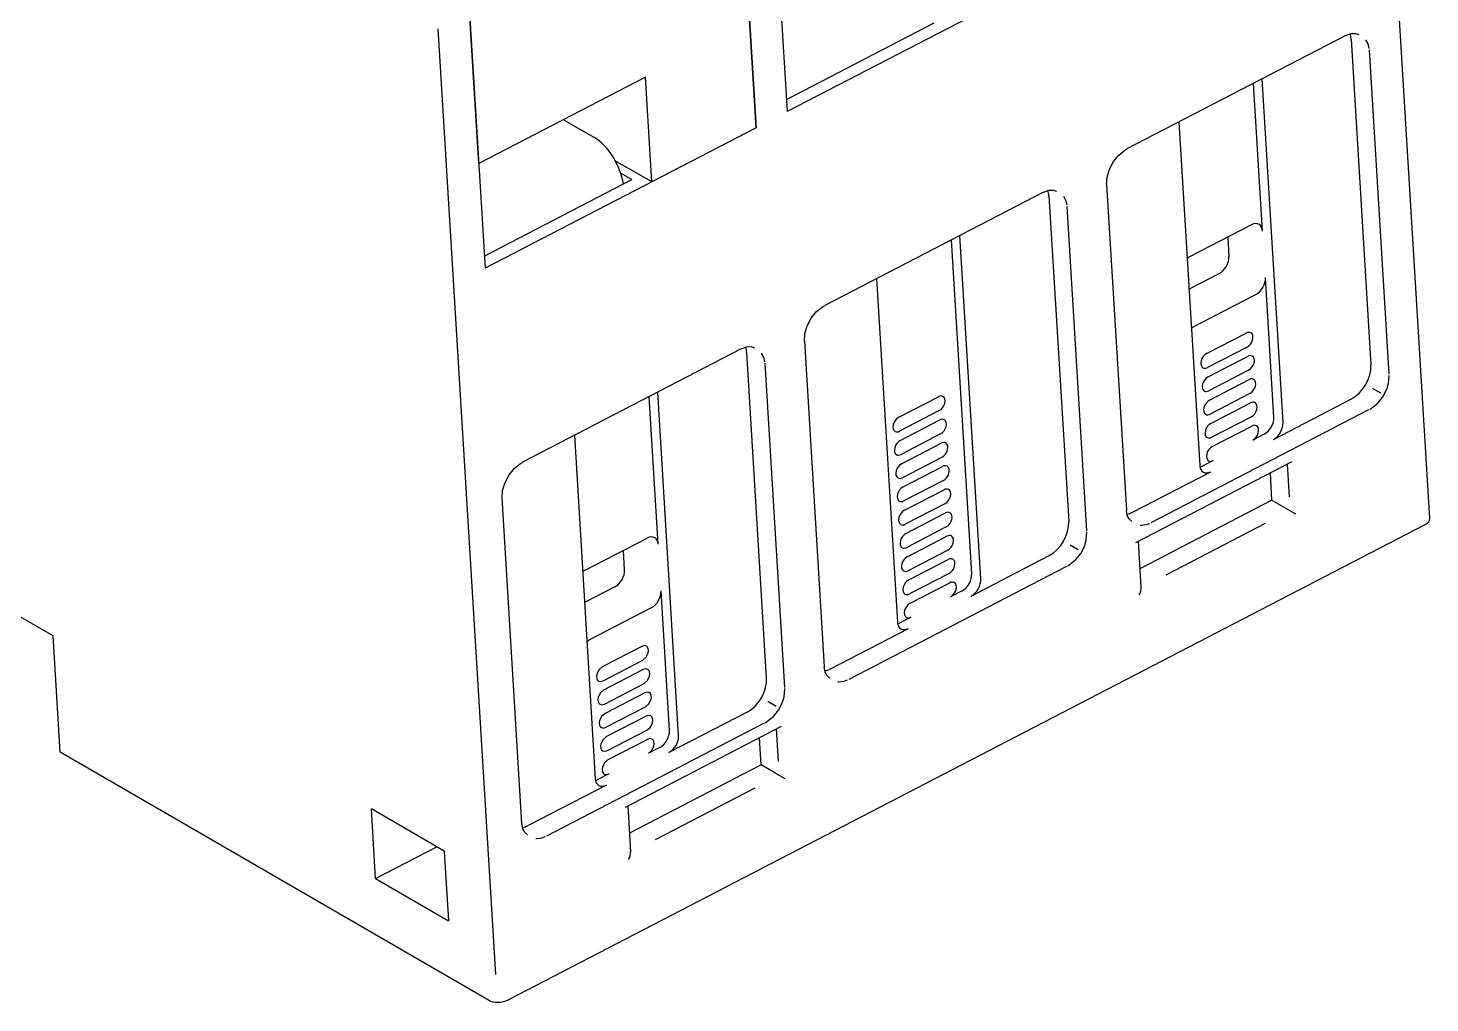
# Model space of a CAD drawing. Extents: x 72 to 370, y -12 to 333.
# Drawn here: x 319.2 to 369.7, y 234.2 to 269.4 of the extents above; entities that cross this region are included whole.
import ezdxf

# ---------------------------------------------------------------- set-up
doc = ezdxf.new("R2010")
doc.units = 0
doc.layers.get('0').update_dxf_attribs({"linetype": 'CONTINUOUS'})

msp = doc.modelspace()

# ---------------------------------------------------------------- linework, layer by layer
at = {"color": 250}
for p, q in [((369.72876, 251.714035), (367.585938, 286.941711)), ((336.040527, 235.265457), (333.965271, 269.382111)), ((366.695038, 269.135651), (358.802246, 265.044403)), ((366.889893, 269.000641), (367.604156, 257.258087)), ((368.258942, 256.922882), (367.547424, 268.62027)), ((364.434967, 255.182724), (363.681274, 267.573456)), ((363.698059, 262.082947), (363.373779, 267.414063)), ((360.6745, 266.014893), (361.428192, 253.624161)), ((355.795471, 263.48584), (347.90271, 259.394592)), ((358.069031, 263.76004), (358.783325, 252.017487)), ((355.990326, 263.35083), (356.70459, 251.608276)), ((357.359406, 251.273071), (356.647858, 262.970459)), ((320.072113, 247.476761), (293.376129, 262.91925)), ((353.5354, 249.532913), (352.781708, 261.923645)), ((363.296692, 262.307495), (361.041595, 261.13855)), ((353.206665, 249.723099), (352.474213, 261.764252)), ((362.442505, 261.864716), (362.485016, 261.166138)), ((361.04126, 259.985168), (362.134674, 260.551941)), ((364.106201, 255.37291), (363.800079, 260.405426)), ((349.774963, 260.365082), (350.528656, 247.97435)), ((361.194672, 258.622314), (363.449738, 259.791229)), ((361.679535, 257.662354), (363.107727, 258.402679)), ((347.169495, 258.110229), (347.883759, 246.367676)), ((363.138367, 257.899414), (361.710144, 257.159088)), ((344.895935, 257.836029), (337.003143, 253.744797)), ((345.805054, 245.958466), (345.09079, 257.701019)), ((361.73053, 256.823608), (363.158752, 257.563904)), ((345.748322, 257.320679), (346.459839, 245.62326)), ((363.189362, 257.060669), (361.761169, 256.320343)), ((361.781555, 255.984848), (363.209778, 256.725159)), ((367.655182, 256.419312), (367.947998, 256.249939)), ((341.898956, 250.783325), (341.574677, 256.114441)), ((342.635864, 243.883118), (341.882172, 256.273834)), ((350.575897, 255.367554), (352.00412, 256.10788)), ((363.240387, 256.221924), (361.812164, 255.481598)), ((361.832581, 255.146088), (363.260803, 255.886414)), ((364.084625, 254.568527), (366.903473, 256.029694)), ((352.034729, 255.60463), (350.606506, 254.864304)), ((367.521667, 255.628922), (359.668243, 251.55809)), ((363.291412, 255.383163), (361.86319, 254.642838)), ((350.626923, 254.528809), (352.055145, 255.269119)), ((361.883606, 254.307343), (363.311829, 255.047653)), ((338.875397, 254.715271), (339.629089, 242.324539)), ((352.085754, 254.765869), (350.657532, 254.025558)), ((350.677948, 253.690048), (352.10614, 254.430374)), ((363.755859, 254.758713), (363.342438, 254.544403)), ((352.13678, 253.927124), (350.708557, 253.186798)), ((350.728943, 252.851303), (352.157166, 253.591614)), ((359.010712, 251.938446), (361.829559, 253.399597)), ((359.129974, 250.846481), (364.76767, 253.768799)), ((361.914215, 253.804077), (361.500793, 253.589783)), ((363.964752, 253.3526), (364.024261, 252.374237)), ((364.579742, 253.671387), (364.651367, 252.493988)), ((352.187775, 253.088364), (350.759583, 252.348053)), ((336.984222, 240.717865), (336.269928, 252.460419)), ((350.779968, 252.012543), (352.208191, 252.752869)), ((359.278534, 249.914276), (364.024261, 252.374237)), ((364.517395, 252.088959), (364.024261, 252.374237)), ((352.2388, 252.249603), (350.810577, 251.509293)), ((350.830994, 251.173798), (352.259216, 251.914108)), ((364.517395, 252.088959), (364.882477, 251.881592)), ((336.483948, 234.349258), (369.558441, 251.4935)), ((352.289825, 251.410858), (350.861603, 250.670532)), ((363.794891, 251.534149), (360.208435, 249.675095)), ((339.242523, 249.838959), (341.497589, 251.007874)), ((350.882019, 250.335037), (352.310242, 251.075348)), ((359.320068, 249.231842), (359.219025, 250.892639)), ((340.685913, 249.866531), (340.643433, 250.565109)), ((352.340851, 250.572113), (350.912628, 249.831787)), ((353.185089, 248.918716), (356.003937, 250.379883)), ((356.755615, 250.769516), (357.048462, 250.600128)), ((356.622101, 249.979126), (348.768677, 245.908279)), ((350.933044, 249.496277), (352.361267, 250.236603)), ((352.391846, 249.733353), (350.963654, 248.993027)), ((350.984039, 248.657532), (352.412262, 249.397858)), ((340.335571, 249.252319), (339.242157, 248.685562)), ((342.307098, 244.073288), (342.000977, 249.105804)), ((352.856323, 249.108902), (352.442871, 248.894592)), ((341.650635, 248.491608), (339.395569, 247.322693)), ((351.014648, 248.154282), (350.601227, 247.939972)), ((348.111145, 246.288635), (350.929993, 247.749786)), ((341.308655, 247.103058), (339.880432, 246.362732)), ((339.911041, 245.859482), (341.339264, 246.599808)), ((341.35965, 246.264297), (339.931458, 245.523987)), ((339.962067, 245.020721), (341.390259, 245.761047)), ((341.410675, 245.425552), (339.982452, 244.685226)), ((340.013062, 244.181976), (341.441284, 244.922302)), ((345.10437, 244.730072), (342.285522, 243.268921)), ((345.856079, 245.11972), (346.148895, 244.950317)), ((345.722565, 244.329315), (337.869141, 240.258469)), ((341.4617, 244.586792), (340.033478, 243.846466)), ((340.713501, 241.300262), (346.351196, 244.222565)), ((340.064087, 243.343231), (341.49231, 244.083542)), ((341.512726, 243.748047), (340.084503, 243.007721)), ((345.607788, 242.828003), (345.548279, 243.806366)), ((346.234894, 242.947769), (346.163269, 244.125153)), ((335.779327, 234.344604), (320.327209, 243.28299)), ((341.956757, 243.459091), (341.543335, 243.244781)), ((345.607788, 242.828003), (340.862061, 240.368057)), ((346.100922, 242.54274), (345.607788, 242.828003)), ((340.115112, 242.504471), (339.701691, 242.290161)), ((346.100922, 242.54274), (346.466003, 242.335373)), ((340.030457, 242.099991), (337.211609, 240.638824)), ((345.378418, 241.98793), (341.791931, 240.128876)), ((334.183655, 239.718475), (331.553497, 241.239899)), ((331.706573, 238.723633), (331.553497, 241.239899)), ((340.802551, 241.34642), (340.903564, 239.685608)), ((331.706573, 238.723633), (333.920013, 239.870972)), ((334.183655, 239.718475), (334.3367, 237.202209)), ((331.706573, 238.723633), (334.3367, 237.202209))]:
    msp.add_line(p, q, dxfattribs=at)
at = {"color": 250, "ltscale": 0.231084}
for p, q in [((345.992371, 275.616364), (346.553589, 266.390076)), ((345.426056, 265.805603), (344.864838, 275.031921)), ((335.092834, 269.966553), (335.654053, 260.740265))]:
    msp.add_line(p, q, dxfattribs=at)
at = {"color": 7, "ltscale": 0.231084}
msp.add_line((344.864838, 275.031921), (345.426056, 265.805603), dxfattribs=at)
at = {"color": 250, "ltscale": 0.27517}
for p, q in [((356.325592, 271.455414), (346.553589, 266.390076)), ((345.426056, 265.805603), (335.654053, 260.740265))]:
    msp.add_line(p, q, dxfattribs=at)
at = {"color": 7, "ltscale": 0.136549}
msp.add_line((335.424438, 264.514648), (335.092834, 269.966553), dxfattribs=at)
at = {"color": 250, "ltscale": 0.149969}
msp.add_line((346.526825, 266.830109), (351.8526, 269.590759), dxfattribs=at)
at = {"color": 7, "ltscale": 0.169336}
msp.add_line((341.437988, 267.631805), (335.424438, 264.514648), dxfattribs=at)
at = {"color": 7, "ltscale": 0.094535}
msp.add_line((341.667572, 263.857391), (341.437988, 267.631805), dxfattribs=at)
at = {"color": 20, "ltscale": 0.032262}
msp.add_line((338.479797, 266.098419), (339.596863, 265.45224), dxfattribs=at)
at = {"color": 7, "ltscale": 0.105835}
msp.add_line((345.426056, 265.805603), (341.667572, 263.857391), dxfattribs=at)
at = {"color": 7, "ltscale": 0.038011}
msp.add_line((341.667572, 263.857391), (340.351471, 264.618713), dxfattribs=at)
at = {"color": 250, "ltscale": 0.14997}
msp.add_line((335.627258, 261.180298), (340.953064, 263.940948), dxfattribs=at)
at = {"color": 250, "ltscale": 0.011754}
msp.add_line((340.546082, 264.176361), (340.953064, 263.940948), dxfattribs=at)
at = {"color": 250, "ltscale": 0.105038}
msp.add_line((320.327209, 243.28299), (320.072113, 247.476761), dxfattribs=at)
at = {"color": 250}
for points in [[(366.695038, 269.135651), (366.891113, 269.206573), (367.046875, 269.212433), (367.164978, 269.172302)], [(367.542542, 268.665466), (367.506165, 268.831665), (367.425598, 268.981842)], [(358.069031, 263.76004), (358.087128, 264.023804), (358.172424, 264.309937), (358.318909, 264.586884), (358.511719, 264.825623), (358.729034, 265.002289), (358.802246, 265.044403)], [(355.795471, 263.48584), (355.991577, 263.556763), (356.147339, 263.562653), (356.265411, 263.522491)], [(356.643005, 263.015656), (356.606598, 263.181854), (356.526031, 263.332031)], [(347.169495, 258.110229), (347.187592, 258.373993), (347.272888, 258.660126), (347.419373, 258.937073), (347.612183, 259.175812), (347.829498, 259.352478), (347.90271, 259.394592)], [(344.895935, 257.836029), (345.09201, 257.906952), (345.247772, 257.912842), (345.365875, 257.872681)], [(345.743469, 257.365845), (345.707062, 257.532043), (345.626495, 257.68222)], [(367.561005, 255.649323), (367.86618, 255.88443), (368.037354, 256.103943), (368.123383, 256.257141), (368.191803, 256.421234), (368.237244, 256.583038), (368.261688, 256.877716)], [(336.269928, 252.460419), (336.288025, 252.724182), (336.373322, 253.010315), (336.519806, 253.287277), (336.712646, 253.526016), (336.929932, 253.702667), (337.003143, 253.744797)], [(358.984955, 251.607315), (358.881531, 251.702698), (358.818787, 251.827591), (358.783325, 252.017487)], [(359.280029, 251.476288), (359.312653, 251.473114), (359.502686, 251.49292), (359.627808, 251.539429)], [(356.661469, 249.999527), (356.966644, 250.234619), (357.137787, 250.454132), (357.223816, 250.607346), (357.292267, 250.771423), (357.337677, 250.933228), (357.362152, 251.227921)], [(341.473999, 247.111633), (341.397125, 247.128922), (341.308655, 247.103058)], [(341.339264, 246.599808), (341.462158, 246.707001), (341.537811, 246.862274), (341.549591, 246.947189), (341.539612, 247.022888), (341.513855, 247.075577), (341.473999, 247.111633)], [(339.880432, 246.362732), (339.757507, 246.255539), (339.681854, 246.100266), (339.670105, 246.01535), (339.680054, 245.939651), (339.705811, 245.886963), (339.745697, 245.850906)], [(341.524994, 246.272873), (341.448151, 246.290161), (341.35965, 246.264297)], [(341.390259, 245.761047), (341.513184, 245.86824), (341.588837, 246.023529), (341.600586, 246.108429), (341.590637, 246.184143), (341.56488, 246.236816), (341.524994, 246.272873)], [(348.085419, 245.95752), (347.981995, 246.052887), (347.91922, 246.177795), (347.883759, 246.367676)], [(339.745697, 245.850906), (339.82254, 245.833618), (339.911041, 245.859482)], [(348.380493, 245.826477), (348.413116, 245.823303), (348.603149, 245.843109), (348.728271, 245.889618)], [(339.931458, 245.523987), (339.808533, 245.416794), (339.73288, 245.261505), (339.72113, 245.176605), (339.731079, 245.100891), (339.756836, 245.048218), (339.796722, 245.012161)], [(341.576019, 245.434128), (341.499176, 245.451416), (341.410675, 245.425552)], [(341.441284, 244.922302), (341.564209, 245.029495), (341.639862, 245.184769), (341.651611, 245.269684), (341.641663, 245.345383), (341.615906, 245.398071), (341.576019, 245.434128)], [(345.761902, 244.349716), (346.067078, 244.584808), (346.238251, 244.804321), (346.32428, 244.957535), (346.3927, 245.121628), (346.438141, 245.283417), (346.462585, 245.57811)], [(339.796722, 245.012161), (339.873566, 244.994873), (339.962067, 245.020721)], [(339.982452, 244.685226), (339.859558, 244.578033), (339.783905, 244.42276), (339.772156, 244.337845), (339.782104, 244.262146), (339.807861, 244.209457), (339.847717, 244.173401)], [(341.627045, 244.595367), (341.550201, 244.612656), (341.4617, 244.586792)], [(341.49231, 244.083542), (341.615234, 244.190735), (341.690887, 244.346024), (341.702637, 244.430923), (341.692657, 244.506622), (341.666931, 244.559311), (341.627045, 244.595367)], [(340.033478, 243.846466), (339.910583, 243.739288), (339.8349, 243.584), (339.823151, 243.499084), (339.83313, 243.423401), (339.858887, 243.370697), (339.898743, 243.334656)], [(339.847717, 244.173401), (339.924591, 244.156113), (340.013062, 244.181976)], [(341.67807, 243.756622), (341.601196, 243.773895), (341.512726, 243.748047)], [(341.543335, 243.244781), (341.666229, 243.35199), (341.741913, 243.507263), (341.753662, 243.592163), (341.743683, 243.667877), (341.717926, 243.720566), (341.67807, 243.756622)], [(339.898743, 243.334656), (339.975616, 243.317352), (340.064087, 243.343231)], [(340.084503, 243.007721), (339.961609, 242.900528), (339.885925, 242.745239), (339.874176, 242.660339), (339.884155, 242.584641), (339.909882, 242.531952), (339.949768, 242.495895)], [(339.949768, 242.495895), (340.026611, 242.478607), (340.115112, 242.504471)], [(337.185852, 240.307709), (337.082428, 240.403091), (337.019684, 240.527985), (336.984222, 240.717865)], [(337.480927, 240.176666), (337.51355, 240.173492), (337.703583, 240.193314), (337.828705, 240.239807)]]:
    msp.add_lwpolyline(points, dxfattribs=at)
for centre, radius, start, end in [((358.800385, 249.232147), 0.520672, 328.450803, 359.967383), ((340.384338, 239.685623), 0.520182, 328.452442, 359.998727)]:
    msp.add_arc(centre, radius, start, end, dxfattribs=at)
for centre, major_axis, ratio, start_param, end_param in [((366.138184, 268.610992), (0.500732, 0.865601), 0.650365, 5.507104397, 5.759068966), ((355.238647, 262.961182), (0.500732, 0.865601), 0.650365, 5.507104397, 5.759068966), ((363.322205, 261.888123), (0.250366, 0.4328), 0.650365, 6.283133507, 7.077900887), ((363.322205, 261.888123), (0.250366, 0.4328), 0.650365, 5.507104397, 6.283133507), ((361.067108, 260.719177), (0.250366, 0.4328), 0.650365, 0.794715643, 0.977109015), ((362.109161, 260.971313), (0.250366, 0.4328), 0.650365, 3.936308384, 5.507104397), ((363.424225, 260.210602), (0.250366, 0.4328), 0.650365, 3.936308384, 5.507104397), ((361.169159, 259.041687), (0.250366, 0.4328), 0.650365, 3.752937794, 3.936308384), ((363.123047, 258.151031), (-0.150208, -0.259674), 0.650365, 3.141540766, 3.936308384), ((363.123047, 258.151031), (-0.150208, -0.259674), 0.650365, 0.794715643, 3.141540766), ((344.339081, 257.311371), (0.500732, 0.865601), 0.650365, 5.507104397, 5.759068966), ((361.694855, 257.410736), (-0.150208, -0.259674), 0.650365, 3.936375141, 6.283133507), ((363.174072, 257.312286), (-0.150208, -0.259674), 0.650365, 3.141540766, 3.936308384), ((363.174072, 257.312286), (-0.150208, -0.259674), 0.650365, 0.794715643, 3.141540766), ((361.694855, 257.410736), (-0.150208, -0.259674), 0.650365, 6.283133507, 7.077834129), ((366.852448, 256.868439), (0.500732, 0.865601), 0.650365, 3.936308384, 5.507104397), ((361.74585, 256.571991), (-0.150208, -0.259674), 0.650365, 3.936375141, 6.283133507), ((363.225098, 256.473541), (-0.150208, -0.259674), 0.650365, 3.141540766, 3.936308384), ((363.225098, 256.473541), (-0.150208, -0.259674), 0.650365, 0.794715643, 3.141540766), ((352.019409, 255.856247), (-0.150208, -0.259674), 0.650365, 3.141540766, 3.936308384), ((352.019409, 255.856247), (-0.150208, -0.259674), 0.650365, 0.794715643, 3.141540766), ((361.796875, 255.733231), (-0.150208, -0.259674), 0.650365, 3.936375141, 6.283133507), ((361.74585, 256.571991), (-0.150208, -0.259674), 0.650365, 6.283133507, 7.077834129), ((363.276093, 255.634781), (-0.150208, -0.259674), 0.650365, 3.141540766, 3.936308384), ((363.276093, 255.634781), (-0.150208, -0.259674), 0.650365, 0.794715643, 3.141540766), ((350.591217, 255.115936), (-0.150208, -0.259674), 0.650365, 3.936375141, 6.283133507), ((361.796875, 255.733231), (-0.150208, -0.259674), 0.650365, 6.283133507, 7.077834129), ((363.730347, 255.178085), (-0.250366, -0.4328), 0.650365, 0.794715643, 2.365511894), ((350.591217, 255.115936), (-0.150208, -0.259674), 0.650365, 6.283133507, 7.077834129), ((352.070435, 255.017502), (-0.150208, -0.259674), 0.650365, 3.141540766, 3.936308384), ((352.070435, 255.017502), (-0.150208, -0.259674), 0.650365, 0.794715643, 3.141540766), ((361.8479, 254.89447), (-0.150208, -0.259674), 0.650365, 3.936375141, 6.283133507), ((363.327118, 254.796036), (-0.150208, -0.259674), 0.650365, 3.141540766, 3.936308384), ((363.327118, 254.796036), (-0.150208, -0.259674), 0.650365, 0.794715643, 3.141540766), ((364.059113, 254.9879), (-0.250366, -0.4328), 0.650365, 0.794715643, 2.365511894), ((350.642242, 254.277191), (-0.150208, -0.259674), 0.650365, 3.936375141, 6.283133507), ((352.12146, 254.178741), (-0.150208, -0.259674), 0.650365, 3.141540766, 3.936308384), ((352.12146, 254.178741), (-0.150208, -0.259674), 0.650365, 0.794715643, 3.141540766), ((361.8479, 254.89447), (-0.150208, -0.259674), 0.650365, 6.283133507, 7.077834129), ((350.642242, 254.277191), (-0.150208, -0.259674), 0.650365, 6.283133507, 7.077834129), ((361.898926, 254.055725), (-0.150208, -0.259674), 0.650365, 3.936375141, 6.283133507), ((350.693268, 253.438431), (-0.150208, -0.259674), 0.650365, 3.936375141, 6.283133507), ((352.172485, 253.339996), (-0.150208, -0.259674), 0.650365, 3.141540766, 3.936308384), ((352.172485, 253.339996), (-0.150208, -0.259674), 0.650365, 0.794715643, 3.141540766), ((361.804047, 253.818985), (-0.250366, -0.4328), 0.650365, 5.507104397, 6.283133507), ((361.475281, 254.009155), (-0.250366, -0.4328), 0.650365, 0.62280041, 0.794715643), ((361.804047, 253.818985), (-0.250366, -0.4328), 0.650365, 6.283133507, 7.077900887), ((361.898926, 254.055725), (-0.150208, -0.259674), 0.650365, 6.283133507, 7.077834129), ((350.744263, 252.59967), (-0.150208, -0.259674), 0.650365, 3.936375141, 6.283133507), ((350.693268, 253.438431), (-0.150208, -0.259674), 0.650365, 6.283133507, 7.077834129), ((350.744263, 252.59967), (-0.150208, -0.259674), 0.650365, 6.283133507, 7.077834129), ((352.223511, 252.501236), (-0.150208, -0.259674), 0.650365, 3.141540766, 3.936308384), ((352.223511, 252.501236), (-0.150208, -0.259674), 0.650365, 0.794715643, 3.141540766), ((350.795288, 251.760925), (-0.150208, -0.259674), 0.650365, 3.936375141, 6.283133507), ((352.274506, 251.662476), (-0.150208, -0.259674), 0.650365, 3.141540766, 3.936308384), ((352.274506, 251.662476), (-0.150208, -0.259674), 0.650365, 0.794715643, 3.141540766), ((358.959686, 252.777191), (0.500732, 0.865601), 0.650365, 3.664988518, 3.936308384), ((350.795288, 251.760925), (-0.150208, -0.259674), 0.650365, 6.283133507, 7.077834129), ((355.952911, 251.218628), (0.500732, 0.865601), 0.650365, 3.936308384, 5.507104397), ((369.229675, 251.683685), (0.499084, 0.030365), 0.542115, 5.398108482, 6.283180237), ((341.523102, 250.588501), (0.250366, 0.4328), 0.650365, 6.283133507, 7.077900887), ((341.523102, 250.588501), (0.250366, 0.4328), 0.650365, 5.507104397, 6.283133507), ((350.846313, 250.92218), (-0.150208, -0.259674), 0.650365, 3.936375141, 6.283133507), ((352.325531, 250.82373), (-0.150208, -0.259674), 0.650365, 3.141540766, 3.936308384), ((352.325531, 250.82373), (-0.150208, -0.259674), 0.650365, 0.794715643, 3.141540766), ((350.897339, 250.08342), (-0.150208, -0.259674), 0.650365, 3.936375141, 6.283133507), ((350.846313, 250.92218), (-0.150208, -0.259674), 0.650365, 6.283133507, 7.077834129), ((339.268005, 249.419571), (0.250366, 0.4328), 0.650365, 0.794715643, 0.977109015), ((340.310059, 249.671707), (0.250366, 0.4328), 0.650365, 3.936308384, 5.507104397), ((350.897339, 250.08342), (-0.150208, -0.259674), 0.650365, 6.283133507, 7.077834129), ((352.376556, 249.984985), (-0.150208, -0.259674), 0.650365, 3.141540766, 3.936308384), ((352.376556, 249.984985), (-0.150208, -0.259674), 0.650365, 0.794715643, 3.141540766), ((350.948364, 249.244659), (-0.150208, -0.259674), 0.650365, 3.936375141, 6.283133507), ((352.427582, 249.146225), (-0.150208, -0.259674), 0.650365, 3.141540766, 3.936308384), ((352.427582, 249.146225), (-0.150208, -0.259674), 0.650365, 0.794715643, 3.141540766), ((352.830811, 249.528275), (-0.250366, -0.4328), 0.650365, 0.794715643, 2.365511894), ((353.159576, 249.338104), (-0.250366, -0.4328), 0.650365, 0.794715643, 2.365511894), ((341.625122, 248.910995), (0.250366, 0.4328), 0.650365, 3.936308384, 5.507104397), ((350.948364, 249.244659), (-0.150208, -0.259674), 0.650365, 6.283133507, 7.077834129), ((350.99939, 248.405914), (-0.150208, -0.259674), 0.650365, 3.936375141, 6.283133507), ((350.90448, 248.169174), (-0.250366, -0.4328), 0.650365, 5.507104397, 6.283133507), ((350.575714, 248.359344), (-0.250366, -0.4328), 0.650365, 0.62280041, 0.794715643), ((350.99939, 248.405914), (-0.150208, -0.259674), 0.650365, 6.283133507, 7.077834129), ((339.370056, 247.742065), (0.250366, 0.4328), 0.650365, 3.752937794, 3.936308384), ((350.90448, 248.169174), (-0.250366, -0.4328), 0.650365, 6.283133507, 7.077900887), ((348.06012, 247.127396), (0.500732, 0.865601), 0.650365, 3.664988518, 3.936308384), ((345.053345, 245.568817), (0.500732, 0.865601), 0.650365, 3.936308384, 5.507104397), ((341.931244, 243.878464), (-0.250366, -0.4328), 0.650365, 0.794715643, 2.365511894), ((342.26001, 243.688293), (-0.250366, -0.4328), 0.650365, 0.794715643, 2.365511894), ((340.004944, 242.519363), (-0.250366, -0.4328), 0.650365, 5.507104397, 6.283133507), ((339.676178, 242.709534), (-0.250366, -0.4328), 0.650365, 0.62280041, 0.794715643), ((340.004944, 242.519363), (-0.250366, -0.4328), 0.650365, 6.283133507, 7.077900887), ((337.160583, 241.477585), (0.500732, 0.865601), 0.650365, 3.664988518, 3.936308384), ((336.155182, 234.539429), (0.499084, 0.030365), 0.542115, 3.827312231, 5.398108482)]:
    msp.add_ellipse(centre, major_axis=major_axis, ratio=ratio, start_param=start_param, end_param=end_param, dxfattribs=at)
at = {"color": 20}
msp.add_ellipse((339.673401, 264.194092), major_axis=(0.690308, -1.331726), ratio=0.532106, start_param=0.997457027, end_param=2.446723223, dxfattribs=at)

doc.saveas('drawing.dxf')
